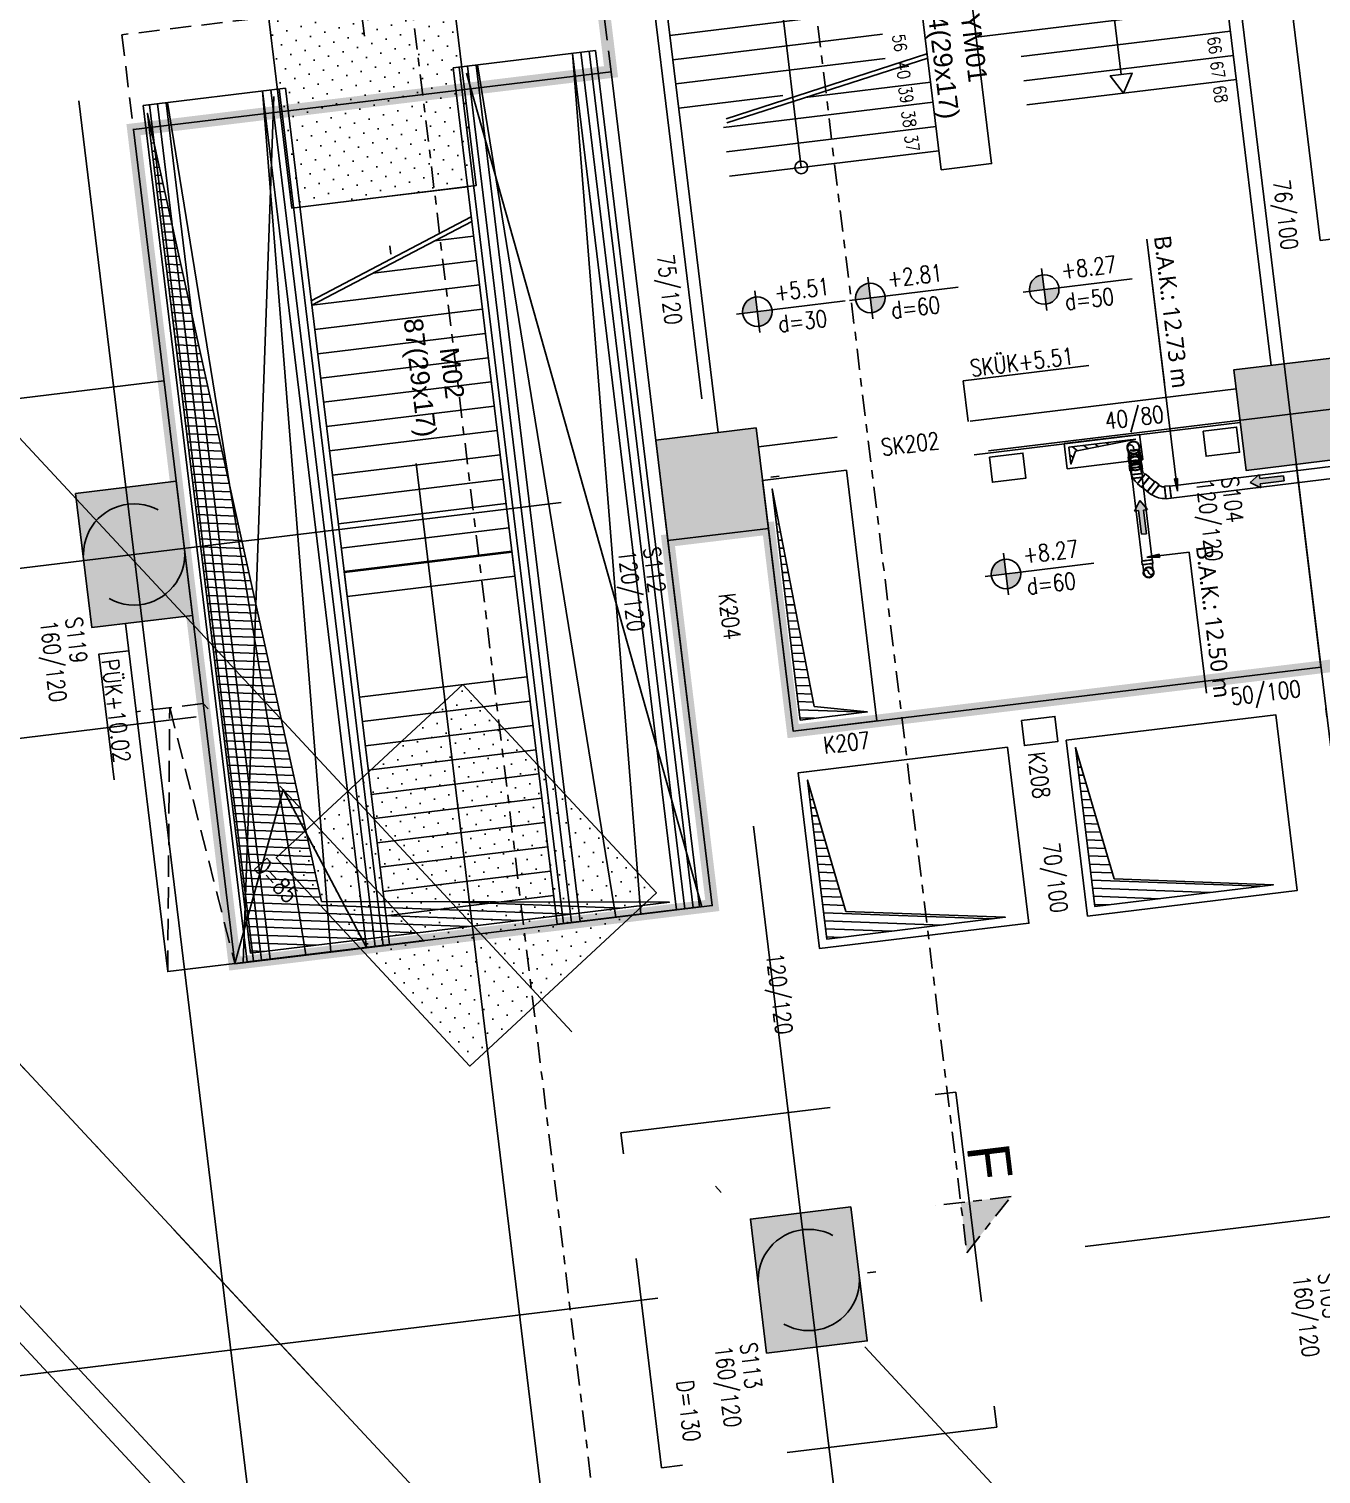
# Model space of a CAD drawing. Header units: millimetres. Extents: x 400382 to 401267, y 4543945 to 4544126.
# Drawn here: x 400454.97 to 400470.28, y 4544055.48 to 4544072.6 of the extents above; entities that cross this region are included whole.
import ezdxf
from ezdxf.enums import TextEntityAlignment as Align

# ---------------------------------------------------------------- set-up
doc = ezdxf.new("R2010")
doc.units = ezdxf.units.MM
for name, pattern in [('ACAD_ISO07W100', [3, 0, -3]), ('AKS', [3, 2.5, -0.25, 0, -0.25]), ('CENTER', [2, 1.25, -0.25, 0.25, -0.25]), ('CIZGI', [0.4, 0.25, -0.15]), ('CONTINU', [0]), ('DASHDOT2', [0.5, 0.25, -0.125, 0, -0.125]), ('HIDDEN', [0.375, 0.25, -0.125]), ('HIDDEN2', [4.7625, 3.175, -1.5875])]:
    doc.linetypes.add(name, pattern=pattern)
doc.layers.add('A-DETL', color=90, linetype='Continuous', lineweight=15)
for name, color, linetype in [('aks prota', 2, 'AKS'), ('boşluk prota', 2, 'Continuous'), ('boşluk taraması prota', 252, 'Continuous'), ('kesit prota', 1, 'Continuous'), ('kesit tarama prota', 252, 'Continuous'), ('kiriş boyutu prota', 6, 'Continuous'), ('kiriş prota', 6, 'Continuous'), ('kolon prota', 1, 'Continuous'), ('kolon tarama prota', 252, 'Continuous'), ('lkolon prota', 4, 'Continuous'), ('merdiven prota', 2, 'Continuous'), ('metraj prota', 2, 'Continuous'), ('not prota', 2, 'Continuous'), ('perde prota', 1, 'Continuous'), ('PRT-AL-TUNEL_EKSENI', 14, 'DASHDOT2'), ('PRT-MI-ad_dim', 8, 'Continuous'), ('prt-s-taxis', 7, 'Continuous'), ('skesit prota', 7, 'Continuous'), ('st-s_level (kot)', 6, 'Continuous'), ('st-s_levelmark (kot işareti)', 4, 'Continuous'), ('st_s_not çizgisi', 4, 'CIZGI'), ('st_s_ölçü', 4, 'Continuous'), ('temel prota', 6, 'Continuous'), ('tkesit prota', 7, 'Continuous'), ('tkolon prota', 6, 'Continuous'), ('tnot prota', 4, 'Continuous')]:
    doc.layers.add(name, color=color, linetype=linetype)
doc.styles.add('Arial', font='Arial.ttf')
doc.styles.add('OLCU', font='romanstw.shx')
doc.styles.add('PRT-MI-a_Arial', font='Arial.ttf', dxfattribs={"height": 30})
doc.styles.add('Segoe UI Light_1', font='', dxfattribs={"height": 200})
doc.styles.add('TKIRIS', font='romanstw.shx')
doc.styles.add('tkolon', font='romanstw.shx')
doc.styles.add('TNOT', font='romanstw.shx', dxfattribs={"width": 0.8, "height": 250})
doc.styles.get('Segoe UI Light_1').set_extended_font_data('Segoe UI Light')
pattern_1 = [(312.923994, (399405.98143, 4544554.57553), (0.170302485, 0.049990168), [0, -0.15875])]

# ---------------------------------------------------------------- blocks, each defined once
blk = doc.blocks.new('A$C48E027B0')
at = {"color": 253}
blk.add_line((-2321.8, 33.7), (-2321.8, -136.3), dxfattribs=at)
blk.add_lwpolyline([(-1299.4, 33.7), (-1299.4, -136.3)], dxfattribs=at)
at = {"layer": 'st_s_ölçü', "color": 252, "ltscale": 0.1}
for points in [[(-2321.8, 33.7), (-1299.4, 33.7)], [(-1299.4, 26.2), (-2321.8, 26.2)], [(-2321.8, 16.4), (-1299.4, 16.4)], [(-1299.4, 6.2), (-2321.8, 6.2)], [(-2321.8, 6.2), (-1299.4, -36.3)], [(-1299.4, -66.3), (-2321.8, -107)], [(-1299.4, -108.8), (-2321.8, -108.8)], [(-2321.8, -119.1), (-1299.4, -119.1)], [(-1299.4, -128.8), (-2321.8, -128.8)], [(-1299.4, -136.3), (-2321.8, -136.3)]]:
    blk.add_lwpolyline(points, dxfattribs=at)
blk = doc.blocks.new('Stair_Anotation')
at = {"color": 0, "style": 'PRT-MI-a_Arial'}
blk.add_attdef('M.ADI', text='', height=0.2, dxfattribs=at).set_placement((0, 0), align=Align.BOTTOM_CENTER)
blk.add_attdef('BAS.SAYI-(EN-RIHT)', text='', height=0.2, dxfattribs=at).set_placement((0, -0.08), align=Align.TOP_CENTER)
blk = doc.blocks.new('PLAN_KOT')
at = {"layer": 'st-s_levelmark (kot işareti)'}
h = blk.add_hatch(color=256, dxfattribs=at)
h.paths.add_polyline_path([(0, 17.5, 0.414214), (-17.5, 0), (0, 0)])
h.paths.add_polyline_path([(17.5, 0), (0, 0), (0, -17.5, 0.414214)])
for p, q in [((0, 25), (0, -25)), ((105, 0), (-25, 0))]:
    blk.add_line(p, q, dxfattribs=at)
blk.add_circle((0, 0), 17.5, dxfattribs=at)
at = {"layer": 'st-s_level (kot)', "color": 6, "style": 'OLCU', "width": 0.8}
for tag, p in [('KOT', (22.7, 9.8)), ('DÖŞEME_KALINLIĞI', (22.7, -27.6))]:
    blk.add_attdef(tag, p, '', height=20, dxfattribs=at)
blk = doc.blocks.new('*U88')
at = {"layer": 'metraj prota', "color": 4}
blk.add_lwpolyline([(-232, 0), (-209.5, 13), (-209.5, -13)], close=True, dxfattribs=at)
blk.add_lwpolyline([(0, 0), (-209.5, 0)], dxfattribs=at)
blk.add_circle((0, 0), 7.5, dxfattribs=at)
blk = doc.blocks.new('*U89')
at = {"layer": 'metraj prota', "color": 4}
blk.add_lwpolyline([(-203.1, 0), (-180.6, 13), (-180.6, -13)], close=True, dxfattribs=at)
blk.add_lwpolyline([(0, 0), (-180.6, 0)], dxfattribs=at)
blk.add_circle((0, 0), 7.5, dxfattribs=at)
blk = doc.blocks.new('+8.27 mekanik')
at = {"layer": 'kolon tarama prota'}
for points in [[(32779, 168277), (32701, 168394), (32749, 168394), (32749, 168677), (32809, 168677), (32809, 168394), (32857, 168394)], [(32779, 167409), (32629, 167429), (32629, 167390)], [(32835, 166953), (32952, 167031), (32952, 166983), (33235, 166983), (33235, 166923), (32952, 166923), (32952, 166875)], [(33512, 166953), (33532, 167103), (33492, 167103)]]:
    blk.add_hatch(color=256, dxfattribs=at).paths.add_polyline_path(points, flags=0)
for p, q in [((32707, 169474), (32707, 167325)), ((32851, 167325), (32851, 169474)), ((32809, 168677), (32749, 168677)), ((32749, 168677), (32749, 168394)), ((32809, 168677), (32749, 168677)), ((32749, 168394), (32749, 168677)), ((32809, 168394), (32809, 168677)), ((32809, 168394), (32809, 168677)), ((32749, 168394), (32701, 168394)), ((32701, 168394), (32779, 168277)), ((32749, 168394), (32701, 168394)), ((32701, 168394), (32779, 168277)), ((32779, 168277), (32857, 168394)), ((32857, 168394), (32779, 168277)), ((32857, 168394), (32809, 168394)), ((32809, 168394), (32857, 168394)), ((29770, 167409), (31489, 167409)), ((32779, 167409), (29770, 167409)), ((32779, 167409), (32629, 167429)), ((32629, 167429), (32629, 167390)), ((32629, 167390), (32779, 167409)), ((33512, 167460), (35195, 167460)), ((33512, 166953), (33512, 167460)), ((32679, 167203), (32634, 167159)), ((32703, 167325), (32703, 167263)), ((32854, 167263), (32854, 167325)), ((32230, 166996), (32230, 166910)), ((32325, 167010), (32243, 167010)), ((32371, 167029), (32309, 167029)), ((32357, 167017), (32325, 167017)), ((32400, 167012), (32357, 167012)), ((32407, 167025), (32371, 167025)), ((32431, 167017), (32400, 167017)), ((32470, 167029), (32407, 167029)), ((32565, 167017), (32520, 167017)), ((32573, 167098), (32529, 167053)), ((33550, 167012), (32565, 167012)), ((32637, 167156), (32576, 167095)), ((32636, 166947), (32680, 166991)), ((32678, 166993), (32739, 167054)), ((32741, 167052), (32785, 167096)), ((32952, 167031), (32835, 166953)), ((32952, 167031), (32835, 166953)), ((32952, 166983), (32952, 167031)), ((32952, 166983), (32952, 167031)), ((33532, 167103), (33492, 167103)), ((33492, 167103), (33512, 166953)), ((33512, 166953), (33532, 167103)), ((33594, 167017), (33550, 167017)), ((32243, 166896), (32325, 166896)), ((32309, 166878), (32371, 166878)), ((32325, 166890), (32357, 166890)), ((32357, 166894), (32400, 166894)), ((32371, 166881), (32407, 166881)), ((32400, 166890), (32431, 166890)), ((32407, 166878), (32470, 166878)), ((32520, 166890), (32565, 166890)), ((32565, 166894), (33550, 166894)), ((32835, 166953), (32952, 166875)), ((32952, 166875), (32835, 166953)), ((33235, 166983), (32952, 166983)), ((32952, 166983), (33235, 166983)), ((32952, 166875), (32952, 166923)), ((32952, 166923), (33235, 166923)), ((32952, 166923), (33235, 166923)), ((32952, 166923), (32952, 166875)), ((33235, 166923), (33235, 166983)), ((33235, 166923), (33235, 166983)), ((33550, 166890), (33594, 166890))]:
    blk.add_line(p, q, dxfattribs=at)
at = {"layer": 'kolon tarama prota', "flags": 128}
for points in [[(32702, 167228), (32687, 167203), (32683, 167199)], [(32709, 167263), (32704, 167234), (32702, 167228)], [(32781, 167100), (32811, 167137), (32831, 167175)], [(32831, 167175), (32844, 167220), (32848, 167263)], [(32309, 167023), (32278, 167023), (32249, 167023), (32226, 167023), (32210, 167023), (32203, 167023), (32203, 167023)], [(32520, 167010), (32486, 167010), (32455, 167010), (32431, 167010)], [(32505, 167030), (32476, 167023), (32470, 167023)], [(32533, 167049), (32510, 167032), (32505, 167030)], [(33594, 167010), (33624, 167010), (33652, 167010), (33673, 167010), (33688, 167010), (33693, 167010), (33693, 167010)], [(33636, 166953), (33640, 166976), (33654, 166995), (33673, 167007), (33693, 167010)], [(33693, 167010), (33715, 167006), (33734, 166992), (33746, 166973), (33750, 166953)], [(32203, 166884), (32208, 166884), (32221, 166884), (32243, 166884), (32270, 166884), (32301, 166884), (32309, 166884)], [(32431, 166896), (32458, 166896), (32490, 166896), (32520, 166896)], [(32470, 166884), (32516, 166888), (32559, 166902)], [(32559, 166902), (32600, 166924), (32632, 166951)], [(33693, 166896), (33688, 166896), (33674, 166896), (33653, 166896), (33626, 166896), (33596, 166896), (33594, 166896)], [(33693, 166896), (33670, 166901), (33651, 166914), (33639, 166934), (33636, 166953)], [(33750, 166953), (33745, 166931), (33732, 166912), (33712, 166900), (33693, 166896)]]:
    blk.add_lwpolyline(points, dxfattribs=at)
at = {"layer": 'kolon tarama prota'}
for centre, radius, start, end in [((32203, 166953), 75.5, 0, 180), ((32203, 166953), 75.5, 0, 180), ((32203, 166953), 75.5, 0, 180), ((32203, 166953), 75.5, 0, 180), ((32203, 166953), 75.5, 0.0033, 180.0033), ((32203, 166953), 75.5, 0.0033, 180.0033), ((32203, 166953), 72, 0, 180), ((32203, 166953), 72, 0, 180), ((32203, 166953), 69.6, 0, 180), ((32203, 166953), 69.6, 0, 180), ((32203, 166953), 69.6, 0.0033, 180.0033), ((32203, 166989), 36, 270, 90), ((32203, 166989), 36, 270, 90), ((33693, 166953), 63.8, 0, 180), ((33693, 166953), 63.8, 0, 180), ((33693, 166953), 59, 0, 180), ((33693, 166953), 57.2, 0, 180), ((33693, 166983), 29.5, 270, 90), ((32203, 166953), 75.5, 180, 0), ((32203, 166953), 75.5, 180, 0), ((32203, 166953), 75.5, 180, 0), ((32203, 166953), 75.5, 180, 0), ((32203, 166953), 75.5, 180.0033, 0.0033), ((32203, 166953), 75.5, 180.0033, 0.0033), ((32203, 166953), 72, 180, 0), ((32203, 166953), 72, 180, 0), ((32203, 166953), 69.6, 180, 0), ((32203, 166953), 69.6, 180, 0), ((32203, 166953), 69.6, 180.0033, 0.0033), ((32203, 166917), 36, 90, 270), ((32203, 166917), 36, 90, 270), ((33693, 166953), 63.8, 180, 0), ((33693, 166953), 63.8, 180, 0), ((33693, 166953), 59, 180, 0), ((33693, 166953), 57.1, 180, 0), ((33693, 166924), 29.5, 90, 270)]:
    blk.add_arc(centre, radius, start, end, dxfattribs=at)
for centre, major_axis, ratio, start_param, end_param in [((32688, 167105), (-53.4, 53.4), 0.01, 0.004149, 3.145741), ((32688, 167105), (-53.4, 53.4), 0.01, 3.145741, 6.287334), ((32732, 167150), (-53.4, 53.4), 0.01, 0.004149, 3.145741), ((32732, 167150), (-53.4, 53.4), 0.01, 3.145741, 6.287334), ((32732, 167150), (-49.2, 49.2), 0.01, 0.004149, 3.145741), ((32732, 167150), (-49.2, 49.2), 0.01, 3.145741, 6.287334), ((32779, 167325), (75.5, 0), 0.010004, 6.279049, 9.420641), ((32779, 167325), (75.5, 0), 0.010004, 3.137456, 6.279049), ((32779, 167263), (75.5, 0), 0.010004, 3.137456, 6.279049), ((32779, 167263), (75.5, 0), 0.010004, 6.279049, 9.420641), ((32779, 167325), (72, 0), 0.010005, 1.570796, 3.141593), ((32779, 167325), (72, 0), 0.010005, 3.141593, 4.712389), ((32779, 167263), (69.6, 0), 0.010004, 3.137455, 6.279047), ((32779, 167263), (69.6, 0), 0.010004, 6.279047, 9.42064), ((32779, 167325), (-72, 0), 0.010005, 3.141593, 4.712389), ((32779, 167325), (-72, 0), 0.010005, 1.570796, 3.141593), ((32203, 166953), (0, 57.1), 0.707107, 4.712389, 5.560624), ((32325, 166953), (0, 63.8), 0.707107, 4.712389, 7.853982), ((32325, 166953), (0, 57.1), 0.707107, 4.712389, 7.853982), ((32309, 166953), (0, 75.5), 0.009929, 4.712389, 7.853982), ((32309, 166953), (0, 69.6), 0.009929, 4.712389, 7.853982), ((32357, 166953), (0, 63.8), 0.707107, 4.712389, 7.853982), ((32357, 166953), (0, 59), 0.718164, 0, 1.570796), ((32400, 166953), (0, 63.8), 0.718164, 4.71225, 7.853843), ((32357, 166953), (0, 59), 0.718164, 4.712389, 6.283185), ((32400, 166953), (0, 59), 0.718164, 0, 1.570796), ((32371, 166953), (0, 75.5), 0.009929, 4.712389, 7.853982), ((32371, 166953), (0, 72), 0.009929, 0, 1.570796), ((32371, 166953), (0, 72), 0.009929, 4.712389, 6.283185), ((32431, 166953), (0, 63.8), 0.718164, 4.71225, 7.853843), ((32431, 166953), (0, 57.1), 0.718164, 4.71225, 7.853843), ((32400, 166953), (0, 59), 0.718164, 4.712389, 6.283185), ((32407, 166953), (0, 75.5), 0.009929, 0.004212, 3.145805), ((32407, 166953), (0, 72), 0.009929, 0, 1.570796), ((32407, 166953), (0, 75.5), 0.009929, 3.145805, 6.287397), ((32407, 166953), (0, 72), 0.009929, 4.712389, 6.283185), ((32470, 166953), (0, 75.5), 0.009929, 0.004212, 3.145805), ((32470, 166953), (0, 69.6), 0.009929, 0.004212, 3.145805), ((32470, 166953), (0, 75.5), 0.009929, 3.145805, 6.287397), ((32470, 166953), (0, 69.6), 0.009929, 3.145805, 6.287397), ((32520, 166953), (0, 63.8), 0.01, 4.712292, 7.853885), ((32520, 166953), (0, 57.2), 0.01, 4.712292, 7.853885), ((32583, 167000), (-53.4, 53.4), 0.01, 3.137551, 6.279143), ((32583, 167000), (-53.4, 53.4), 0.01, 6.279143, 9.420736), ((32583, 167000), (-49.2, 49.2), 0.01, 6.279143, 9.420736), ((32583, 167000), (-49.2, 49.2), 0.01, 3.137551, 6.279143), ((32565, 166953), (0, 63.8), 0.01, 4.712292, 7.853885), ((32565, 166953), (0, 59), 0.01, 0, 1.570796), ((32565, 166953), (0, 59), 0.01, 4.712389, 6.283185), ((32627, 167044), (-53.4, 53.4), 0.01, 3.137551, 6.279143), ((32627, 167044), (-53.4, 53.4), 0.01, 6.279143, 9.420736), ((32627, 167044), (-50.9, 50.9), 0.009922, 4.712389, 6.283185), ((32627, 167044), (-50.9, 50.9), 0.009922, 0, 1.570796), ((32627, 167044), (-50.9, 50.9), 0.009922, 1.570796, 3.141593), ((32627, 167044), (-50.9, 50.9), 0.009922, 3.141593, 4.712389), ((32688, 167105), (-50.9, 50.9), 0.009922, 0, 1.570796), ((32688, 167105), (-50.9, 50.9), 0.009922, 4.712389, 6.283185), ((32688, 167105), (-50.9, 50.9), 0.009922, 1.570796, 3.141593), ((32688, 167105), (-50.9, 50.9), 0.009922, 3.141593, 4.712389), ((33550, 166953), (0, 63.8), 0.01, 4.712389, 7.853982), ((33550, 166953), (0, 59), 0.01, 0, 1.570796), ((33550, 166953), (0, 59), 0.01, 4.712389, 6.283185), ((33594, 166953), (0, 63.8), 0.01, 4.712389, 7.853982), ((33594, 166953), (0, 57.2), 0.01, 4.712389, 7.853982), ((32203, 166953), (0, 57.2), 0.707107, 3.864154, 4.712389), ((32325, 166953), (0, 63.8), 0.707107, 1.570796, 4.712389), ((32325, 166953), (0, 57.2), 0.707107, 1.570796, 4.712389), ((32309, 166953), (0, 69.6), 0.009929, 1.570796, 4.712389), ((32309, 166953), (0, 75.5), 0.009929, 1.570796, 4.712389), ((32357, 166953), (0, 63.8), 0.707107, 1.570796, 4.712389), ((32357, 166953), (0, 59), 0.718164, 1.570796, 3.141593), ((32400, 166953), (0, 63.8), 0.718164, 1.570657, 4.71225), ((32357, 166953), (0, 59), 0.718164, 3.141593, 4.712389), ((32400, 166953), (0, 59), 0.718164, 1.570796, 3.141593), ((32371, 166953), (0, 72), 0.009929, 1.570796, 3.141593), ((32371, 166953), (0, 72), 0.009929, 3.141593, 4.712389), ((32371, 166953), (0, 75.5), 0.009929, 1.570796, 4.712389), ((32431, 166953), (0, 63.8), 0.718164, 1.570657, 4.71225), ((32431, 166953), (0, 57.1), 0.718164, 1.570657, 4.71225), ((32400, 166953), (0, 59), 0.718164, 3.141593, 4.712389), ((32407, 166953), (0, 72), 0.009929, 1.570796, 3.141593), ((32407, 166953), (0, 72), 0.009929, 3.141593, 4.712389), ((32520, 166953), (0, 63.8), 0.01, 1.5707, 4.712292), ((32520, 166953), (0, 57.1), 0.01, 1.5707, 4.712292), ((32565, 166953), (0, 59), 0.01, 1.570796, 3.141593), ((32565, 166953), (0, 63.8), 0.01, 1.5707, 4.712292), ((32565, 166953), (0, 59), 0.01, 3.141593, 4.712389), ((33550, 166953), (0, 59), 0.01, 1.570796, 3.141593), ((33550, 166953), (0, 63.8), 0.01, 1.570796, 4.712389), ((33550, 166953), (0, 59), 0.01, 3.141593, 4.712389), ((33594, 166953), (0, 57.1), 0.01, 1.570796, 4.712389), ((33594, 166953), (0, 63.8), 0.01, 1.570796, 4.712389)]:
    blk.add_ellipse(centre, major_axis=major_axis, ratio=ratio, start_param=start_param, end_param=end_param, dxfattribs=at)
at = {"layer": 'kolon tarama prota', "style": 'Segoe UI Light_1'}
for s, p in [('B.A.K.: 12.73 m', (29750, 167495)), ('B.A.K.: 12.50 m', (33454, 167546))]:
    blk.add_text(s, height=200, dxfattribs=at).set_placement(p)

msp = doc.modelspace()

# ---------------------------------------------------------------- hatches: boundary and pattern name
at = {"layer": 'boşluk taraması prota', "ltscale": 2}
h = msp.add_hatch(dxfattribs=at)
h.set_pattern_fill('ANSI31', color=256, scale=0.03, angle=-47.076006, style=0)
h.set_pattern_definition([(357.923994, (399673.11378, 4544246.80757), (0.003450452, 0.095187483), [])])
h.paths.add_polyline_path([(400458.44139, 4544062.26174), (400462.53544, 4544062.24972), (400457.59912, 4544061.65027), (400456.37775, 4544071.60135)])
h = msp.add_hatch(dxfattribs=at)
h.set_pattern_fill('ANSI31', color=256, scale=0.03, angle=-47.076006, style=0)
h.set_pattern_definition([(321.924, (400496.98515, 4544103.59335), (0.05874127, 0.07498017), [])])
h.paths.add_polyline_path([(400468.09131, 4544067.7409), (400467.37512, 4544067.59696), (400467.32126, 4544067.44592), (400467.29715, 4544067.64446)])
h = msp.add_hatch(dxfattribs=at)
h.set_pattern_fill('ANSI31', color=256, scale=0.03, angle=-47.076006, style=0)
h.set_pattern_definition([(357.923994, (399679.62824, 4544249.56949), (0.003450452, 0.095187483), [])])
h.paths.add_polyline_path([(400464.27653, 4544064.57136), (400464.90776, 4544064.50862), (400464.11359, 4544064.41218), (400463.78086, 4544067.15205)])
h = msp.add_hatch(dxfattribs=at)
h.set_pattern_fill('ANSI31', color=256, scale=0.03, angle=-47.076006, style=0)
h.set_pattern_definition([(357.923994, (399683.1203, 4544247.35807), (0.003450452, 0.095187483), [])])
h.paths.add_polyline_path([(400467.83194, 4544062.53041), (400469.98762, 4544062.49442), (400467.60564, 4544062.20077), (400467.37672, 4544064.08586)])
h = msp.add_hatch(dxfattribs=at)
h.set_pattern_fill('ANSI31', color=256, scale=0.03, angle=-47.076006, style=0)
h.set_pattern_definition([(357.923994, (399679.94364, 4544246.9723), (0.003450452, 0.095187483), [])])
h.paths.add_polyline_path([(400464.65528, 4544062.14464), (400466.81095, 4544062.10866), (400464.42898, 4544061.815), (400464.20006, 4544063.70009)])
at = {"layer": 'kesit tarama prota'}
h = msp.add_hatch(color=256, dxfattribs=at)
h.dxf.hatch_style = 1
h.paths.add_polyline_path([(400466.6107, 4544058.76604), (400466.0874, 4544058.09809), (400466.01507, 4544058.69371)])
at = {"layer": 'kolon tarama prota'}
h = msp.add_hatch(color=256, dxfattribs=at)
h.dxf.hatch_style = 1
h.paths.add_polyline_path([(400490.22528, 4543992.06815), (400477.13156, 4544099.89028), (400434.74303, 4544094.74269), (400434.92386, 4544093.25363), (400436.98868, 4544076.26376), (400429.44324, 4544069.24289), (400439.09693, 4544058.863), (400441.05928, 4544042.7301), (400490.53293, 4543989.53481)])
h.paths.add_polyline_path([(400442.73453, 4544043.86557), (400440.83383, 4544059.49168), (400431.84417, 4544069.15758), (400438.87121, 4544075.693), (400436.77095, 4544092.97426), (400475.58579, 4544097.68787), (400488.0372, 4543995.15502)], flags=16)
h.paths.add_polyline_path([(400459.89037, 4544037.23957), (400460.80569, 4544038.09085), (400459.37553, 4544039.62859), (400458.46021, 4544038.77731), (400457.45963, 4544039.85315), (400463.17124, 4544045.16517), (400466.0375, 4544042.08329), (400465.12218, 4544041.23201), (400466.55234, 4544039.69427), (400467.4673, 4544040.54594), (400473.97519, 4544033.5485), (400473.06008, 4544032.69669), (400474.24186, 4544031.42601), (400469.44572, 4544026.96542), (400467.88494, 4544028.64361), (400468.80026, 4544029.49489), (400467.3701, 4544031.03263), (400466.45478, 4544030.18135)], flags=0)
h.paths.add_polyline_path([(400460.31435, 4544037.2242), (400461.22967, 4544038.07548), (400459.3909, 4544040.05258), (400458.47558, 4544039.20129), (400457.88362, 4544039.83778), (400463.15587, 4544044.74118), (400465.61352, 4544042.09866), (400464.6982, 4544041.24738), (400466.53697, 4544039.27028), (400467.45229, 4544040.12157), (400473.55156, 4544033.56348), (400472.6361, 4544032.71206), (400473.81788, 4544031.44138), (400469.46109, 4544027.3894), (400468.30892, 4544028.62824), (400469.22424, 4544029.47952), (400467.38547, 4544031.45662), (400466.47015, 4544030.60533)], flags=0)
h.paths.add_polyline_path([(400473.93535, 4544079.75714), (400473.89918, 4544080.05494), (400475.8846, 4544080.29605), (400475.92076, 4544079.99824)], flags=0)
h = msp.add_hatch(dxfattribs=at)
h.set_pattern_fill('DOTS', color=2, scale=0.1, angle=-47.076006)
h.set_pattern_definition(pattern_1)
h.paths.add_polyline_path([(400460.27212, 4544070.74527), (400459.80194, 4544074.617), (400457.61802, 4544074.35178), (400458.08819, 4544070.48006)])
h = msp.add_hatch(color=256, dxfattribs=at)
h.dxf.hatch_style = 1
h.paths.add_polyline_path([(400470.44206, 4544068.70641), (400470.58673, 4544067.51517), (400469.39548, 4544067.3705), (400469.25081, 4544068.56175)])
h = msp.add_hatch(color=256, dxfattribs=at)
h.dxf.hatch_style = 1
h.paths.add_polyline_path([(400463.59239, 4544067.8746), (400463.73705, 4544066.68335), (400462.5458, 4544066.53869), (400462.40114, 4544067.72994)])
h = msp.add_hatch(color=256, dxfattribs=at)
h.dxf.hatch_style = 1
h.paths.add_polyline_path([(400456.7186, 4544067.24133), (400456.91148, 4544065.653), (400455.72023, 4544065.50834), (400455.52735, 4544067.09667)])
h = msp.add_hatch(dxfattribs=at)
h.set_pattern_fill('DOTS', color=2, scale=0.1, angle=-47.076006)
h.set_pattern_definition(pattern_1)
h.paths.add_polyline_path([(400462.40884, 4544062.36487), (400460.11337, 4544064.83301), (400457.90443, 4544062.77861), (400460.19989, 4544060.31047)])
h = msp.add_hatch(color=256, dxfattribs=at)
h.dxf.hatch_style = 1
h.paths.add_polyline_path([(400464.71352, 4544058.64243), (400464.90641, 4544057.0541), (400463.71516, 4544056.90943), (400463.52228, 4544058.49776)])

# ---------------------------------------------------------------- linework, layer by layer
at = {"layer": 'A-DETL', "color": 1, "lineweight": 5}
msp.add_lwpolyline([(400410.49797, 4544108.04135), (400516.54955, 4543994.01205)], dxfattribs=at)
at = {"layer": 'aks prota', "ltscale": 10}
for p, q in [((400522.90326, 4543994.59565), (400411.76442, 4544114.0949)), ((400478.19815, 4543999.86073), (400465.80236, 4544101.93564)), ((400470.20358, 4544008.45669), (400458.95268, 4544101.10383)), ((400466.2063, 4544012.75467), (400455.52784, 4544100.68792)), ((400462.20901, 4544017.05265), (400452.103, 4544100.27202)), ((400436.46455, 4544063.97584), (400482.82396, 4544069.60564)), ((400437.60972, 4544054.54574), (400483.96914, 4544060.17554))]:
    msp.add_line(p, q, dxfattribs=at)
at = {"layer": 'boşluk prota', "ltscale": 0.05}
for points in [[(400458.44167, 4544062.26177), (400462.56266, 4544062.25303), (400457.59912, 4544061.65027), (400456.37775, 4544071.60135)], [(400468.09131, 4544067.7409), (400467.37512, 4544067.59696), (400467.32126, 4544067.44592), (400467.29715, 4544067.64446)], [(400464.27653, 4544064.57136), (400464.90776, 4544064.50862), (400464.11359, 4544064.41218), (400463.78086, 4544067.15205)], [(400467.83194, 4544062.53041), (400469.71913, 4544062.46132), (400467.60564, 4544062.20077), (400467.37672, 4544064.08586)], [(400464.65528, 4544062.14464), (400466.54247, 4544062.07556), (400464.42898, 4544061.815), (400464.20006, 4544063.70009)]]:
    msp.add_lwpolyline(points, close=True, dxfattribs=at)
at = {"layer": 'kesit prota', "color": 5}
msp.add_lwpolyline([(400458.70906, 4544066.17238), (400458.74523, 4544065.87457), (400460.73064, 4544066.11568), (400460.69448, 4544066.41349)], close=True, dxfattribs=at)
at = {"layer": 'kesit prota', "linetype": 'HIDDEN'}
msp.add_lwpolyline([(400457.03848, 4544064.60749), (400456.24432, 4544064.51105)], dxfattribs=at)
at = {"layer": 'kiriş prota'}
for p, q in [((400469.44148, 4544076.94588), (400470.27329, 4544070.0962)), ((400468.69203, 4544076.85487), (400469.69261, 4544068.6154)), ((400463.14075, 4544067.81976), (400462.14016, 4544076.05922)), ((400470.27329, 4544070.0962), (400478.81057, 4544071.13296))]:
    msp.add_line(p, q, dxfattribs=at)
for points in [[(400466.04861, 4544073.73703), (400465.45299, 4544073.6647), (400465.78451, 4544070.93471), (400466.38014, 4544071.00704), (400466.04861, 4544073.73703)], [(400461.23158, 4544061.99065), (400463.071, 4544062.21403), (400461.87092, 4544072.09594), (400456.21252, 4544071.40879), (400457.4126, 4544061.52688), (400461.23158, 4544061.99065)], [(400469.9911, 4544067.44283), (400470.28284, 4544065.04048), (400464.02879, 4544064.281)], [(400463.73705, 4544066.68335), (400464.02879, 4544064.281)], [(400462.54582, 4544066.53869), (400463.071, 4544062.21403)], [(400464.08861, 4544063.78836), (400466.57038, 4544064.08974)]]:
    msp.add_lwpolyline(points, dxfattribs=at)
at = {"layer": 'kiriş prota', "linetype": 'HIDDEN'}
msp.add_lwpolyline([(400461.87094, 4544072.09594), (400461.73431, 4544073.22104), (400456.0759, 4544072.5339), (400456.21253, 4544071.40879)], dxfattribs=at)
at = {"layer": 'kiriş prota', "linetype": 'HIDDEN2'}
for points in [[(400469.27812, 4544068.33693), (400463.61969, 4544067.64978)], [(400469.32634, 4544067.93984), (400463.66791, 4544067.25269)]]:
    msp.add_lwpolyline(points, dxfattribs=at)
at = {"layer": 'kiriş prota'}
for points in [[(400468.13492, 4544067.79657), (400468.17109, 4544067.49875), (400467.27765, 4544067.39026), (400467.24149, 4544067.68807)], [(400463.66791, 4544067.25269), (400464.02879, 4544064.281), (400465.02159, 4544064.40157), (400464.66071, 4544067.37326)], [(400467.26527, 4544064.17413), (400467.51843, 4544062.08944), (400470.00023, 4544062.39083), (400469.74707, 4544064.47551)], [(400466.57038, 4544064.08974), (400466.82354, 4544062.00505), (400464.34177, 4544061.70367), (400464.08861, 4544063.78836)]]:
    msp.add_lwpolyline(points, close=True, dxfattribs=at)
at = {"layer": 'kiriş prota', "color": 3, "linetype": 'ACAD_ISO07W100', "ltscale": 5}
for points in [[(400463.73705, 4544066.68335), (400464.71352, 4544058.64243)], [(400462.5458, 4544066.53869), (400463.52228, 4544058.49776)], [(400464.08861, 4544063.78836), (400470.34266, 4544064.54784), (400470.9927, 4544059.19504)]]:
    msp.add_lwpolyline(points, dxfattribs=at)
at = {"layer": 'kolon prota', "color": 1}
for points in [[(400470.44206, 4544068.70641), (400470.58673, 4544067.51517), (400469.39548, 4544067.3705), (400469.25081, 4544068.56175)], [(400463.59239, 4544067.8746), (400463.73705, 4544066.68335), (400462.5458, 4544066.53869), (400462.40114, 4544067.72994)], [(400456.7186, 4544067.24133), (400456.91148, 4544065.653), (400455.72023, 4544065.50834), (400455.52735, 4544067.09667)], [(400464.71352, 4544058.64243), (400464.90641, 4544057.0541), (400463.71516, 4544056.90943), (400463.52228, 4544058.49776)]]:
    msp.add_lwpolyline(points, close=True, dxfattribs=at)
at = {"layer": 'kolon prota', "color": 5, "linetype": 'HIDDEN', "ltscale": 5}
for centre in [(400456.21941, 4544066.37483), (400464.21427, 4544057.77655)]:
    msp.add_circle(centre, 0.6, dxfattribs=at)
at = {"layer": 'merdiven prota', "linetype": 'HIDDEN', "ltscale": 10}
for p, q in [((400462.56922, 4544072.5261), (400465.54734, 4544072.88776)), ((400466.1982, 4544072.50522), (400469.17632, 4544072.86688)), ((400462.60418, 4544072.23822), (400465.5823, 4544072.59988)), ((400462.63914, 4544071.95035), (400465.61726, 4544072.312)), ((400462.6741, 4544071.66245), (400463.90499, 4544071.81192)), ((400464.17324, 4544071.78934), (400465.65882, 4544071.96975)), ((400458.81906, 4544070.56772), (400460.17007, 4544070.73178)), ((400459.77788, 4544070.08981), (400460.2412, 4544070.14607)), ((400459.05179, 4544069.7095), (400460.27616, 4544069.85819)), ((400458.32571, 4544069.3292), (400460.31112, 4544069.5703)), ((400458.36067, 4544069.04131), (400460.34608, 4544069.28242)), ((400458.39563, 4544068.75343), (400460.38104, 4544068.99453)), ((400458.43059, 4544068.46554), (400460.416, 4544068.70665)), ((400458.46555, 4544068.17766), (400460.45096, 4544068.41876)), ((400458.50051, 4544067.88977), (400460.48592, 4544068.13088)), ((400458.53547, 4544067.60189), (400460.52088, 4544067.84299)), ((400458.57043, 4544067.314), (400460.55584, 4544067.55511)), ((400458.60539, 4544067.02612), (400460.5908, 4544067.26722)), ((400458.64035, 4544066.73823), (400460.62576, 4544066.97934)), ((400458.67531, 4544066.45035), (400460.66072, 4544066.69145)), ((400458.71027, 4544066.16246), (400460.69568, 4544066.40357)), ((400458.74523, 4544065.87458), (400460.73064, 4544066.11568)), ((400458.88989, 4544064.68333), (400460.87531, 4544064.92443)), ((400458.92485, 4544064.39544), (400460.91027, 4544064.63655)), ((400458.95981, 4544064.10756), (400460.94523, 4544064.34866)), ((400458.99477, 4544063.81967), (400460.98019, 4544064.06078)), ((400459.02973, 4544063.53179), (400461.01515, 4544063.77289)), ((400459.06469, 4544063.2439), (400461.05011, 4544063.48501)), ((400459.09965, 4544062.95602), (400461.08507, 4544063.19712)), ((400459.13461, 4544062.66813), (400461.12003, 4544062.90924)), ((400459.16957, 4544062.38025), (400461.15499, 4544062.62135)), ((400459.20454, 4544062.09236), (400461.18995, 4544062.33347))]:
    msp.add_line(p, q, dxfattribs=at)
at = {"layer": 'merdiven prota', "color": 4}
for p, q in [((400462.94686, 4544062.19895), (400460.16041, 4544072.07978)), ((400457.87727, 4544071.80251), (400457.51192, 4544061.53894))]:
    msp.add_line(p, q, dxfattribs=at)
at = {"layer": 'merdiven prota', "linetype": 'HIDDEN', "ltscale": 10}
for points in [[(400469.21151, 4544072.57712), (400466.23316, 4544072.21736)], [(400465.61308, 4544072.30579), (400462.70483, 4544071.36875)], [(400465.62396, 4544072.25677), (400462.72017, 4544071.32116)], [(400469.24647, 4544072.28924), (400466.26812, 4544071.92948)], [(400469.28143, 4544072.00135), (400466.30308, 4544071.64159)], [(400465.68736, 4544071.73472), (400462.71357, 4544071.37552)], [(400465.72232, 4544071.44684), (400462.74397, 4544071.08708)], [(400465.75728, 4544071.15894), (400462.77893, 4544070.79918)], [(400460.21347, 4544070.3744), (400458.31926, 4544069.38227)], [(400460.21992, 4544070.32133), (400458.32571, 4544069.3292)]]:
    msp.add_lwpolyline(points, dxfattribs=at)
at = {"layer": 'merdiven prota', "color": 4, "linetype": 'HIDDEN'}
msp.add_lwpolyline([(400456.61844, 4544061.43044), (400456.6414, 4544064.55927), (400457.4126, 4544061.52687)], dxfattribs=at)
at = {"layer": 'merdiven prota', "color": 4}
msp.add_lwpolyline([(400457.4126, 4544061.52687), (400457.98624, 4544063.58844), (400458.97304, 4544061.71746)], dxfattribs=at)
at = {"layer": 'not prota', "ltscale": 0.1}
for points in [[(400466.10302, 4544067.95135), (400466.04471, 4544068.43155), (400467.53377, 4544068.61238)], [(400456.1565, 4544065.2342), (400455.80179, 4544065.19112), (400455.98262, 4544063.70206)]]:
    msp.add_lwpolyline(points, dxfattribs=at)
at = {"layer": 'perde prota'}
msp.add_lwpolyline([(400457.4126, 4544061.52688), (400456.61844, 4544061.43044), (400456.11735, 4544065.55656)], dxfattribs=at)
at = {"layer": 'PRT-AL-TUNEL_EKSENI', "ltscale": 10}
msp.add_line((400408.06651, 4544110.65571), (400519.20536, 4543991.15646), dxfattribs=at)
at = {"layer": 'skesit prota', "linetype": 'CENTER', "ltscale": 0.2}
for p, q in [((400466.6107, 4544058.76604), (400465.71726, 4544058.65755)), ((400466.0874, 4544058.09809), (400466.6107, 4544058.76604))]:
    msp.add_line(p, q, dxfattribs=at)
for points in [[(400460.60911, 4544103.20987), (400466.0874, 4544058.09809)], [(400455.89745, 4544102.6377), (400463.09763, 4544043.34683)], [(400455.89745, 4544102.6377), (400463.09763, 4544043.34683)]]:
    msp.add_lwpolyline(points, dxfattribs=at)
at = {"layer": 'st_s_ölçü', "color": 3, "linetype": 'CIZGI', "lineweight": 30, "ltscale": 50, "const_width": 0.15}
msp.add_lwpolyline([(400482.52011, 4544040.58627), (400476.55335, 4544047.00188), (400474.31991, 4544046.72799), (400473.88761, 4544050.2877), (400473.88784, 4544050.28749), (400473.75504, 4544051.37944), (400472.56379, 4544051.23477), (400470.87846, 4544065.11282), (400464.02879, 4544064.281), (400463.73705, 4544066.68335), (400462.5458, 4544066.53869), (400463.07098, 4544062.21404), (400457.4126, 4544061.52687), (400456.21251, 4544071.40879), (400461.87092, 4544072.09594), (400461.25438, 4544077.16047), (400448.74778, 4544075.64169), (400446.49947, 4544094.15568)], dxfattribs=at)
at = {"layer": 'temel prota', "color": 5}
for p, q in [((400410.07711, 4544105.63055), (400513.18469, 4543994.76672)), ((400409.85743, 4544105.42624), (400512.96501, 4543994.56241))]:
    msp.add_line(p, q, dxfattribs=at)
at = {"layer": 'temel prota'}
for points in [[(400459.80196, 4544074.617), (400460.27213, 4544070.74527), (400458.08818, 4544070.48006), (400457.618, 4544074.35178)], [(400460.11337, 4544064.83301), (400457.90443, 4544062.77861), (400460.19989, 4544060.31047), (400462.40884, 4544062.36487)]]:
    msp.add_lwpolyline(points, close=True, dxfattribs=at)
at = {"layer": 'temel prota', "linetype": 'HIDDEN', "ltscale": 10}
for points in [[(400456.57393, 4544068.43258), (400453.9929, 4544068.11914), (400454.47511, 4544064.14831), (400457.05619, 4544064.46176)], [(400459.65079, 4544061.79868), (400457.03849, 4544064.60749)], [(400465.95858, 4544060.00307), (400466.44079, 4544056.03224), (400462.46996, 4544055.55003), (400461.98775, 4544059.52085), (400465.95858, 4544060.00307)]]:
    msp.add_lwpolyline(points, dxfattribs=at)
at = {"layer": 'temel prota', "color": 5}
msp.add_lwpolyline([(400468.88565, 4544067.83596), (400469.28273, 4544067.88418), (400469.3189, 4544067.58637), (400468.92181, 4544067.53815)], close=True, dxfattribs=at)
for points in [[(400466.35424, 4544067.52855), (400466.75133, 4544067.57677), (400466.78749, 4544067.27896), (400466.39041, 4544067.23074), (400466.35424, 4544067.52855)], [(400466.7332, 4544064.40795), (400467.13029, 4544064.45617), (400467.16645, 4544064.15836), (400466.76937, 4544064.11014), (400466.7332, 4544064.40795)]]:
    msp.add_lwpolyline(points, dxfattribs=at)
at = {"layer": 'temel prota', "lineweight": 30}
msp.add_lwpolyline([(400457.4126, 4544061.52687), (400459.65549, 4544061.79925)], dxfattribs=at)

# ---------------------------------------------------------------- block references
at = {"xscale": 0.01, "yscale": 0.01, "zscale": 0.01, "rotation": 276.9239939589991}
for p in [(400464.15112, 4544049.25716), (400460.4781, 4544048.81111)]:
    msp.add_blockref('A$C48E027B0', p, dxfattribs=at)
at = {"layer": 'kolon tarama prota', "xscale": 0.001, "yscale": 0.001, "zscale": 0.001, "rotation": 276.9239939589975}
msp.add_blockref('+8.27 mekanik', (400298.44376, 4544079.48283), dxfattribs=at)
at = {"layer": 'PRT-MI-ad_dim', "xscale": -0.01, "yscale": 0.01, "zscale": 0.01}
for name, p, rotation in [('*U89', (400467.69881, 4544073.85597), 276.8874666761673), ('*U88', (400464.12463, 4544070.96173), 96.88746667599932)]:
    msp.add_blockref(name, p, dxfattribs=dict(at, rotation=rotation))
at = {"layer": 'prt-s-taxis'}
ref = msp.add_blockref('Stair_Anotation', (400465.99515, 4544072.34932), dxfattribs=dict(at, xscale=-1.125, yscale=1.125, zscale=1.125, rotation=276.9239939243599))
ref.add_attrib('M.ADI', 'YM01', dxfattribs={"layer": '0', "color": 0, "height": 0.225, "rotation": 276.923994, "style": 'PRT-MI-a_Arial'}).set_placement((400465.99406, 4544072.35831), align=Align.BOTTOM_CENTER)
ref.add_attrib('BAS.SAYI-(EN-RIHT)', '224(29x17)', dxfattribs={"layer": '0', "color": 0, "height": 0.225, "rotation": 276.923994, "style": 'PRT-MI-a_Arial'}).set_placement((400465.90558, 4544072.3403), align=Align.TOP_CENTER)
ref = msp.add_blockref('Stair_Anotation', (400459.81098, 4544068.4941), dxfattribs=dict(at, xscale=-1.125, yscale=1.125, zscale=1.125, rotation=276.9239939243599))
ref.add_attrib('M.ADI', 'M02', dxfattribs={"layer": '0', "color": 0, "height": 0.225, "rotation": 276.923994, "style": 'PRT-MI-a_Arial'}).set_placement((400459.80988, 4544068.50308), align=Align.BOTTOM_CENTER)
ref.add_attrib('BAS.SAYI-(EN-RIHT)', '87(29x17)', dxfattribs={"layer": '0', "color": 0, "height": 0.225, "rotation": 276.923994, "style": 'PRT-MI-a_Arial'}).set_placement((400459.72141, 4544068.48507), align=Align.TOP_CENTER)
at = {"layer": 'st-s_level (kot)', "linetype": 'CONTINU', "ltscale": 0.1, "xscale": 0.01, "yscale": 0.01, "zscale": 0.01, "rotation": 6.923993959007076}
for p, values in [((400464.94339, 4544069.41436), {'KOT': '+2.81', 'DÖŞEME_KALINLIĞI': 'd=60'}), ((400467.00396, 4544069.51429), {'KOT': '+8.27', 'DÖŞEME_KALINLIĞI': 'd=50'}), ((400463.60467, 4544069.25179), {'KOT': '+5.51', 'DÖŞEME_KALINLIĞI': 'd=30'}), ((400466.55135, 4544066.14303), {'KOT': '+8.27', 'DÖŞEME_KALINLIĞI': 'd=60'})]:
    msp.add_blockref('PLAN_KOT', p, dxfattribs=at).add_auto_attribs(values)

# ---------------------------------------------------------------- texts
at = {"layer": 'kiriş boyutu prota', "ltscale": 0.05, "style": 'TKIRIS', "width": 0.8}
for s, rotation, p in [('76/100', 276.923994, (400469.91551, 4544069.98468)), ('75/120', 276.923994, (400462.61419, 4544069.09802)), ('40/80', 6.923994, (400468.41832, 4544068.04017)), ('50/100', 6.923994, (400470.04398, 4544064.78837)), ('70/100', 276.923994, (400467.18515, 4544062.12727)), ('120/120', 276.923994, (400463.92627, 4544060.68658))]:
    msp.add_text(s, height=0.2, rotation=rotation, dxfattribs=at).set_placement(p, align=Align.MIDDLE_RIGHT)
at = {"layer": 'kiriş prota', "ltscale": 0.05, "style": 'TKIRIS', "width": 0.8}
for s, rotation, p in [('SK202', 6.923994, (400465.07295, 4544067.6426)), ('K204', 276.923994, (400463.24403, 4544065.91706)), ('K207', 6.923994, (400464.389, 4544064.11032)), ('K208', 276.923994, (400466.9087, 4544064.0344))]:
    msp.add_text(s, height=0.2, rotation=rotation, dxfattribs=at).set_placement(p, align=Align.MIDDLE_LEFT)
at = {"layer": 'lkolon prota', "style": 'tkolon', "width": 0.8}
for s, p in [('120/120', (400468.8049, 4544067.24798)), ('120/120', (400461.95522, 4544066.41617)), ('160/120', (400455.1061, 4544065.57978)), ('160/120', (400469.95015, 4544057.81726)), ('160/120', (400463.10047, 4544056.98545))]:
    msp.add_text(s, height=0.2, rotation=276.923994, dxfattribs=at).set_placement(p)
at = {"layer": 'st-s_level (kot)', "color": 6, "style": 'OLCU', "width": 0.8}
for tag, p, rotation in [('D=85', (400457.62657, 4544062.66087), 312.923994), ('D=130', (400462.6464, 4544056.57812), 276.923994)]:
    msp.add_attdef(tag, p, '', height=0.2, rotation=rotation, dxfattribs=at)
at = {"layer": 'st_s_not çizgisi', "ltscale": 0.05, "style": 'tkolon', "width": 0.8}
for s, p in [('56', (400465.2762, 4544072.53848)), ('66', (400469.00672, 4544072.51099)), ('40', (400465.31631, 4544072.21279)), ('67', (400469.04196, 4544072.22075)), ('39', (400465.35108, 4544071.92488)), ('68', (400469.07702, 4544071.93049)), ('38', (400465.38586, 4544071.63697)), ('37', (400465.42073, 4544071.34825))]:
    msp.add_text(s, height=0.15, rotation=278.921412, dxfattribs=at).set_placement(p, align=Align.MIDDLE_LEFT)
at = {"layer": 'tkesit prota', "style": 'Arial'}
msp.add_text('F', height=0.5, rotation=276.923994, dxfattribs=at).set_placement((400466.08539, 4544059.35895))
at = {"layer": 'tkolon prota', "style": 'tkolon', "width": 0.8}
for s, p in [('S104', (400469.10271, 4544067.28415)), ('S112', (400462.25303, 4544066.45233)), ('S119', (400455.40336, 4544065.62052)), ('S105', (400470.24796, 4544057.85343)), ('S113', (400463.39828, 4544057.02162))]:
    msp.add_text(s, height=0.2, rotation=276.923994, dxfattribs=at).set_placement(p)
at = {"layer": 'tnot prota', "style": 'TNOT', "width": 0.8}
for s, rotation, p in [('SKÜK+5.51', 6.923991, (400466.12739, 4544068.58025)), ('PÜK+10.02', 276.923991, (400455.93158, 4544065.13539))]:
    msp.add_text(s, height=0.2, rotation=rotation, dxfattribs=at).set_placement(p, align=Align.MIDDLE_LEFT)

doc.saveas('drawing.dxf')
